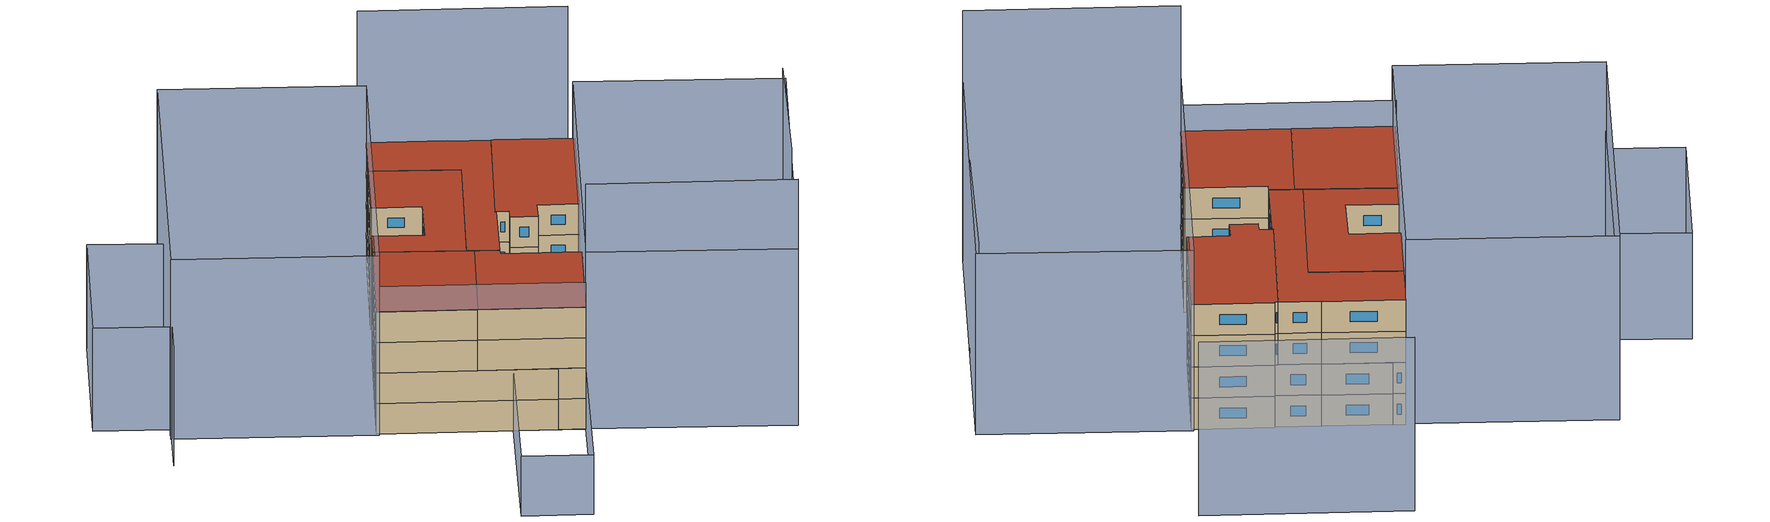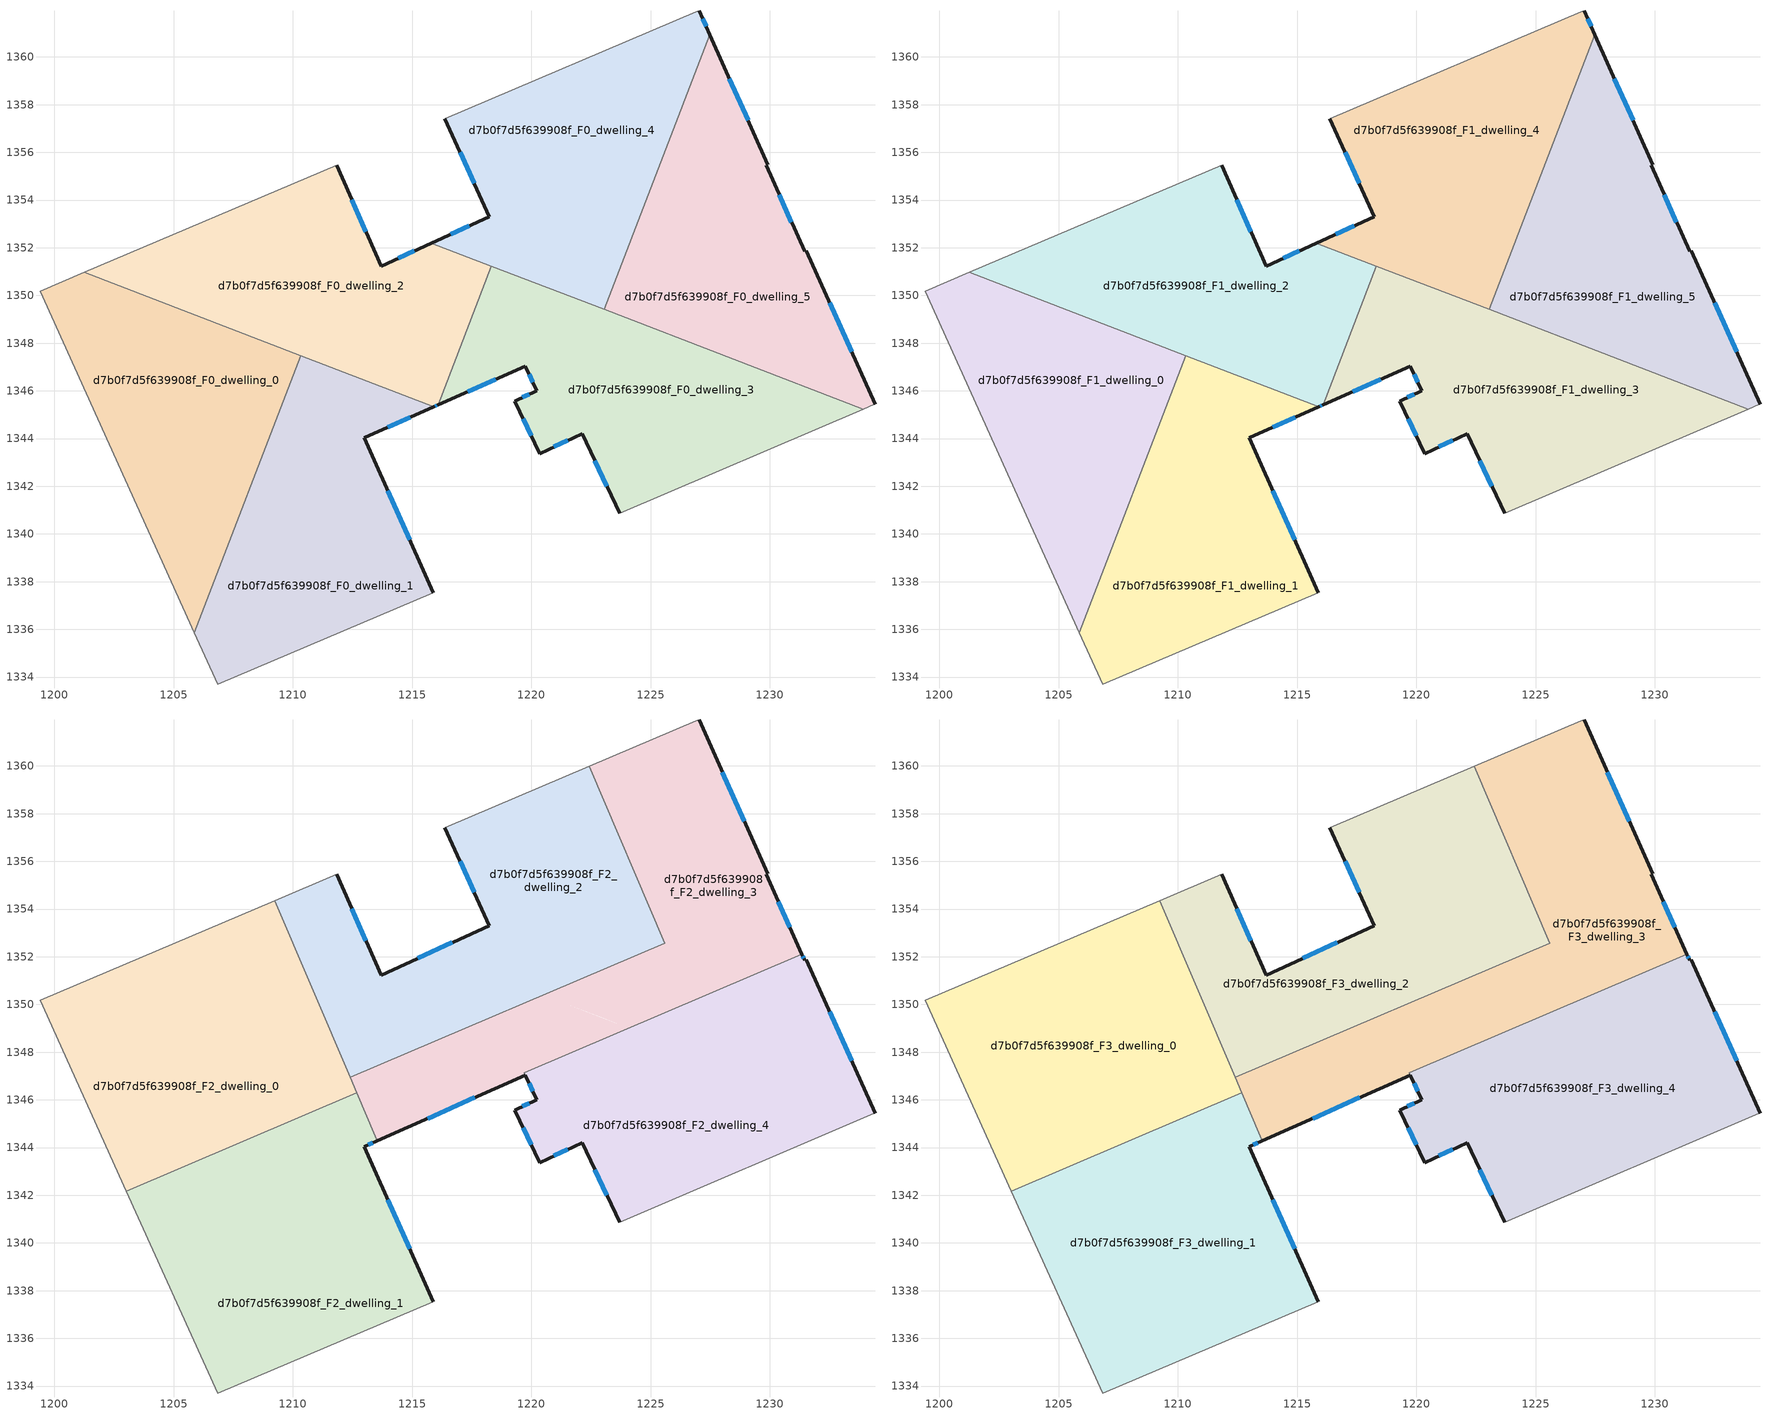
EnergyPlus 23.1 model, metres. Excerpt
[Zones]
d7b0f7d5f639908f_F0_dwelling_0
 floor ground (EU_floor_Construction): 1210.33,1347.48 1205.87,1335.85 1199.39,1350.19 1201.25,1350.97 z0
 wall adiabatic (EU_wall_Construction): 1201.25,1350.97 1199.39,1350.19 1205.87,1335.85 z0:3
 wall to d7b0f7d5f639908f_F0_dwelling_1 (EU_wall_Construction): 1205.87,1335.85 1210.33,1347.48 z0:3
 wall to d7b0f7d5f639908f_F0_dwelling_2 (EU_wall_Construction): 1210.33,1347.48 1201.25,1350.97 z0:3
d7b0f7d5f639908f_F0_dwelling_1
 floor ground (EU_floor_Construction): 1215.91,1345.34 1212.98,1344.03 1215.88,1337.54 1206.84,1333.7 1205.87,1335.85 1210.33,1347.48 z0
 wall outside (EU_wall_Construction): 1215.88,1337.54 1212.98,1344.03 1215.91,1345.34 z0:3
 wall adiabatic (EU_wall_Construction): 1205.87,1335.85 1206.84,1333.7 1215.88,1337.54 z0:3
 wall to d7b0f7d5f639908f_F0_dwelling_2 (EU_wall_Construction): 1215.91,1345.34 1210.33,1347.48 z0:3
 window (EU_Window_Construction): 1213.98,1344.48 1214.92,1344.89 / 1214.89,1339.75 1213.97,1341.82 z1.02:1.98
d7b0f7d5f639908f_F0_dwelling_2
 floor ground (EU_floor_Construction): 1215.8,1352.2 1218.32,1351.23 1216.09,1345.42 1215.91,1345.34 1201.25,1350.97 1211.84,1355.46 1213.69,1351.23 z0
 wall outside (EU_wall_Construction): 1215.8,1352.2 1213.69,1351.23 1211.84,1355.46 / 1215.91,1345.34 1216.09,1345.42 z0:3
 wall adiabatic (EU_wall_Construction): 1211.84,1355.46 1201.25,1350.97 z0:3
 wall to d7b0f7d5f639908f_F0_dwelling_3 (EU_wall_Construction): 1216.09,1345.42 1218.32,1351.23 z0:3
 wall to d7b0f7d5f639908f_F0_dwelling_4 (EU_wall_Construction): 1218.32,1351.23 1215.8,1352.2 z0:3
 window (EU_Window_Construction): 1213.06,1352.67 1212.47,1354.02 / 1215.08,1351.87 1214.41,1351.56 / 1215.97,1345.36 1216.03,1345.39 z1.02:1.98
d7b0f7d5f639908f_F0_dwelling_3
 floor ground (EU_floor_Construction): 1233.91,1345.24 1223.7,1340.87 1222.12,1344.21 1220.34,1343.37 1219.3,1345.57 1220.22,1346.01 1219.74,1347.04 1216.09,1345.42 1218.32,1351.23 z0
 wall outside (EU_wall_Construction): 1216.09,1345.42 1219.74,1347.04 1220.22,1346.01 1219.3,1345.57 1220.34,1343.37 1222.12,1344.21 1223.7,1340.87 z0:3
 wall adiabatic (EU_wall_Construction): 1223.7,1340.87 1233.91,1345.24 z0:3
 wall to d7b0f7d5f639908f_F0_dwelling_5 (EU_wall_Construction): 1233.91,1345.24 1223.05,1349.41 z0:3
 wall to d7b0f7d5f639908f_F0_dwelling_4 (EU_wall_Construction): 1223.05,1349.41 1218.32,1351.23 z0:3
 window (EU_Window_Construction): 1222.66,1343.07 1223.16,1342.01 / 1220.95,1343.65 1221.52,1343.92 / 1219.65,1344.82 1219.99,1344.12 / 1219.91,1345.86 1219.61,1345.72 / 1219.9,1346.69 1220.06,1346.36 / 1217.33,1345.97 1218.5,1346.49 z1.02:1.98
d7b0f7d5f639908f_F0_dwelling_4
 floor ground (EU_floor_Construction): 1227.03,1361.94 1227.47,1360.94 1223.05,1349.41 1215.8,1352.2 1218.23,1353.3 1216.38,1357.4 1226.91,1361.89 z0
 wall outside (EU_wall_Construction): 1227.47,1360.94 1227.03,1361.94 / 1216.38,1357.4 1218.23,1353.3 1215.8,1352.2 z0:3
 wall adiabatic (EU_wall_Construction): 1227.03,1361.94 1226.91,1361.89 1216.38,1357.4 z0:3
 wall to d7b0f7d5f639908f_F0_dwelling_5 (EU_wall_Construction): 1223.05,1349.41 1227.47,1360.94 z0:3
 window (EU_Window_Construction): 1227.32,1361.28 1227.18,1361.6 / 1217.4,1352.93 1216.63,1352.57 / 1217.01,1356.01 1217.6,1354.7 z1.02:1.98
d7b0f7d5f639908f_F0_dwelling_5
 floor ground (EU_floor_Construction): 1227.47,1360.94 1229.91,1355.49 1229.84,1355.46 1231.45,1351.85 1231.53,1351.88 1234.41,1345.45 1234.37,1345.43 1233.91,1345.24 1223.05,1349.41 z0
 wall outside (EU_wall_Construction): 1234.41,1345.45 1231.53,1351.88 1231.45,1351.85 1229.84,1355.46 1229.91,1355.49 1227.47,1360.94 z0:3
 wall adiabatic (EU_wall_Construction): 1233.91,1345.24 1234.37,1345.43 1234.41,1345.45 z0:3
 window (EU_Window_Construction): 1230.9,1353.07 1230.39,1354.23 / 1233.43,1347.64 1232.51,1349.69 / 1229.08,1357.35 1228.3,1359.09 z1.02:1.98
d7b0f7d5f639908f_F1_dwelling_0
 floor to d7b0f7d5f639908f_F0_dwelling_0 (EU_floor_Construction): 1210.33,1347.48 1205.87,1335.85 1199.39,1350.19 1201.25,1350.97 z3
 wall adiabatic (EU_wall_Construction): 1201.25,1350.97 1199.39,1350.19 1205.87,1335.85 z3:6
 wall to d7b0f7d5f639908f_F1_dwelling_1 (EU_wall_Construction): 1205.87,1335.85 1210.33,1347.48 z3:6
 wall to d7b0f7d5f639908f_F1_dwelling_2 (EU_wall_Construction): 1210.33,1347.48 1201.25,1350.97 z3:6
d7b0f7d5f639908f_F1_dwelling_1
 floor to d7b0f7d5f639908f_F0_dwelling_1 (EU_floor_Construction): 1215.91,1345.34 1212.98,1344.03 1215.88,1337.54 1206.84,1333.7 1205.87,1335.85 1210.33,1347.48 z3
 wall outside (EU_wall_Construction): 1215.88,1337.54 1212.98,1344.03 1215.91,1345.34 z3:6
 wall adiabatic (EU_wall_Construction): 1205.87,1335.85 1206.84,1333.7 1215.88,1337.54 z3:6
 wall to d7b0f7d5f639908f_F1_dwelling_2 (EU_wall_Construction): 1215.91,1345.34 1210.33,1347.48 z3:6
 window (EU_Window_Construction): 1213.98,1344.48 1214.92,1344.89 / 1214.89,1339.75 1213.97,1341.82 z4.02:4.98
d7b0f7d5f639908f_F1_dwelling_2
 floor to d7b0f7d5f639908f_F0_dwelling_2 (EU_floor_Construction): 1215.8,1352.2 1218.32,1351.23 1216.09,1345.42 1215.91,1345.34 1201.25,1350.97 1211.84,1355.46 1213.69,1351.23 z3
 wall outside (EU_wall_Construction): 1215.8,1352.2 1213.69,1351.23 1211.84,1355.46 / 1215.91,1345.34 1216.09,1345.42 z3:6
 wall adiabatic (EU_wall_Construction): 1211.84,1355.46 1201.25,1350.97 z3:6
 wall to d7b0f7d5f639908f_F1_dwelling_3 (EU_wall_Construction): 1216.09,1345.42 1218.32,1351.23 z3:6
 wall to d7b0f7d5f639908f_F1_dwelling_4 (EU_wall_Construction): 1218.32,1351.23 1215.8,1352.2 z3:6
 window (EU_Window_Construction): 1213.06,1352.67 1212.47,1354.02 / 1215.08,1351.87 1214.41,1351.56 / 1215.97,1345.36 1216.03,1345.39 z4.02:4.98
 ceiling adiabatic (EU_roof_Construction): 1212.52,1346.64 1209.23,1354.36 1201.25,1350.97 z6
d7b0f7d5f639908f_F1_dwelling_3
 floor to d7b0f7d5f639908f_F0_dwelling_3 (EU_floor_Construction): 1233.91,1345.24 1223.7,1340.87 1222.12,1344.21 1220.34,1343.37 1219.3,1345.57 1220.22,1346.01 1219.74,1347.04 1216.09,1345.42 1218.32,1351.23 z3
 wall outside (EU_wall_Construction): 1216.09,1345.42 1219.74,1347.04 1220.22,1346.01 1219.3,1345.57 1220.34,1343.37 1222.12,1344.21 1223.7,1340.87 z3:6
 wall adiabatic (EU_wall_Construction): 1223.7,1340.87 1233.91,1345.24 z3:6
 wall to d7b0f7d5f639908f_F1_dwelling_5 (EU_wall_Construction): 1233.91,1345.24 1223.05,1349.41 z3:6
 wall to d7b0f7d5f639908f_F1_dwelling_4 (EU_wall_Construction): 1223.05,1349.41 1218.32,1351.23 z3:6
 window (EU_Window_Construction): 1222.66,1343.07 1223.16,1342.01 / 1220.95,1343.65 1221.52,1343.92 / 1219.65,1344.82 1219.99,1344.12 / 1219.91,1345.86 1219.61,1345.72 / 1219.9,1346.69 1220.06,1346.36 / 1217.33,1345.97 1218.5,1346.49 z4.02:4.98
d7b0f7d5f639908f_F1_dwelling_4
 floor to d7b0f7d5f639908f_F0_dwelling_4 (EU_floor_Construction): 1227.03,1361.94 1227.47,1360.94 1223.05,1349.41 1215.8,1352.2 1218.23,1353.3 1216.38,1357.4 1226.91,1361.89 z3
 wall outside (EU_wall_Construction): 1227.47,1360.94 1227.03,1361.94 / 1216.38,1357.4 1218.23,1353.3 1215.8,1352.2 z3:6
 wall adiabatic (EU_wall_Construction): 1227.03,1361.94 1226.91,1361.89 1216.38,1357.4 z3:6
 wall to d7b0f7d5f639908f_F1_dwelling_5 (EU_wall_Construction): 1223.05,1349.41 1227.47,1360.94 z3:6
 window (EU_Window_Construction): 1227.32,1361.28 1227.18,1361.6 / 1217.4,1352.93 1216.63,1352.57 / 1217.01,1356.01 1217.6,1354.7 z4.02:4.98
d7b0f7d5f639908f_F1_dwelling_5
 floor to d7b0f7d5f639908f_F0_dwelling_5 (EU_floor_Construction): 1227.47,1360.94 1229.91,1355.49 1229.84,1355.46 1231.45,1351.85 1231.53,1351.88 1234.41,1345.45 1234.37,1345.43 1233.91,1345.24 1223.05,1349.41 z3
 wall outside (EU_wall_Construction): 1234.41,1345.45 1231.53,1351.88 1231.45,1351.85 1229.84,1355.46 1229.91,1355.49 1227.47,1360.94 z3:6
 wall adiabatic (EU_wall_Construction): 1233.91,1345.24 1234.37,1345.43 1234.41,1345.45 z3:6
 window (EU_Window_Construction): 1230.9,1353.07 1230.39,1354.23 / 1233.43,1347.64 1232.51,1349.69 / 1229.08,1357.35 1228.3,1359.09 z4.02:4.98
d7b0f7d5f639908f_F2_dwelling_0
 floor to d7b0f7d5f639908f_F1_dwelling_0 (EU_floor_Construction): 1210.33,1347.48 1209.33,1344.87 1203.01,1342.18 1199.39,1350.19 1201.25,1350.97 z6
 floor to d7b0f7d5f639908f_F1_dwelling_1 (EU_floor_Construction): 1212.52,1346.64 1212.67,1346.29 1209.33,1344.87 1210.33,1347.48 z6
 floor adiabatic (EU_floor_Construction): 1209.23,1354.36 1212.67,1346.29 1212.52,1346.64 1201.25,1350.97 z6
 wall to d7b0f7d5f639908f_F2_dwelling_1 (EU_wall_Construction): 1203.01,1342.18 1212.67,1346.29 z6:9
 wall adiabatic (EU_wall_Construction): 1209.23,1354.36 1199.39,1350.19 1203.01,1342.18 z6:9
 wall to d7b0f7d5f639908f_F2_dwelling_2 (EU_wall_Construction): 1212.39,1346.94 1209.23,1354.36 z6:9
 wall to d7b0f7d5f639908f_F2_dwelling_3 (EU_wall_Construction): 1212.67,1346.29 1212.39,1346.94 z6:9
d7b0f7d5f639908f_F2_dwelling_1
 floor to d7b0f7d5f639908f_F1_dwelling_1 (EU_floor_Construction): 1213.53,1344.28 1212.98,1344.03 1215.88,1337.54 1206.84,1333.7 1205.87,1335.85 1209.33,1344.87 1212.67,1346.29 z6
 floor to d7b0f7d5f639908f_F1_dwelling_0 (EU_floor_Construction): 1209.33,1344.87 1205.87,1335.85 1203.01,1342.18 z6
 wall outside (EU_wall_Construction): 1215.88,1337.54 1212.98,1344.03 1213.53,1344.28 z6:9
 wall adiabatic (EU_wall_Construction): 1203.01,1342.18 1206.84,1333.7 1215.88,1337.54 z6:9
 wall to d7b0f7d5f639908f_F2_dwelling_3 (EU_wall_Construction): 1213.53,1344.28 1213.45,1344.47 1212.67,1346.29 z6:9
 window (EU_Window_Construction): 1213.17,1344.12 1213.34,1344.19 / 1214.89,1339.75 1213.97,1341.82 z7.02:7.98
d7b0f7d5f639908f_F2_dwelling_2
 floor to d7b0f7d5f639908f_F1_dwelling_2 (EU_floor_Construction): 1215.8,1352.2 1218.32,1351.23 1217.51,1349.13 1212.39,1346.94 1209.23,1354.36 1211.84,1355.46 1213.69,1351.23 z6
 floor to d7b0f7d5f639908f_F1_dwelling_4 (EU_floor_Construction): 1222.43,1359.98 1224.89,1354.21 1224,1351.89 1220.49,1350.39 1215.8,1352.2 1218.23,1353.3 1216.38,1357.4 z6
 floor to d7b0f7d5f639908f_F1_dwelling_5 (EU_floor_Construction): 1224.89,1354.21 1225.59,1352.57 1224,1351.89 z6
 floor to d7b0f7d5f639908f_F1_dwelling_3 (EU_floor_Construction): 1220.49,1350.39 1217.51,1349.13 1218.32,1351.23 z6
 wall outside (EU_wall_Construction): 1216.38,1357.4 1218.23,1353.3 1213.69,1351.23 1211.84,1355.46 z6:9
 wall adiabatic (EU_wall_Construction): 1222.43,1359.98 1216.38,1357.4 / 1211.84,1355.46 1209.23,1354.36 z6:9
 wall to d7b0f7d5f639908f_F2_dwelling_3 (EU_wall_Construction): 1212.39,1346.94 1225.59,1352.57 1222.43,1359.98 z6:9
 window (EU_Window_Construction): 1213.06,1352.67 1212.47,1354.02 / 1216.68,1352.6 1215.24,1351.94 / 1217.01,1356.01 1217.6,1354.7 z7.02:7.98
d7b0f7d5f639908f_F2_dwelling_3
 floor to d7b0f7d5f639908f_F1_dwelling_5 (EU_floor_Construction): 1227.47,1360.94 1229.91,1355.49 1229.84,1355.46 1231.34,1352.1 1224.09,1349.01 1223.05,1349.41 1224,1351.89 1225.59,1352.57 1224.89,1354.21 z6
 floor to d7b0f7d5f639908f_F1_dwelling_1 (EU_floor_Construction): 1215.91,1345.34 1213.53,1344.28 1212.52,1346.64 z6
 floor to d7b0f7d5f639908f_F1_dwelling_3 (EU_floor_Construction): 1224.09,1349.01 1219.69,1347.14 1219.74,1347.04 1216.09,1345.42 1217.51,1349.13 1220.49,1350.4 z6
 floor to d7b0f7d5f639908f_F1_dwelling_4 (EU_floor_Construction): 1227.03,1361.94 1227.47,1360.94 1224.89,1354.21 1222.43,1359.98 1226.91,1361.89 z6; 1224,1351.89 1223.05,1349.41 1220.49,1350.4 z6
 floor to d7b0f7d5f639908f_F1_dwelling_2 (EU_floor_Construction): 1217.51,1349.13 1216.09,1345.42 1215.92,1345.34 1215.91,1345.34 1212.52,1346.64 1212.39,1346.94 z6
 wall outside (EU_wall_Construction): 1231.34,1352.1 1229.84,1355.46 1229.91,1355.49 1227.03,1361.94 / 1213.53,1344.28 1219.74,1347.04 z6:9
 wall adiabatic (EU_wall_Construction): 1227.03,1361.94 1226.91,1361.89 1222.43,1359.98 z6:9
 wall to d7b0f7d5f639908f_F2_dwelling_4 (EU_wall_Construction): 1219.74,1347.04 1219.69,1347.14 / 1219.7,1347.14 1231.34,1352.1 z6:9
 window (EU_Window_Construction): 1228.93,1357.69 1228.01,1359.75 / 1230.83,1353.24 1230.35,1354.31 / 1215.64,1345.22 1217.63,1346.1 z7.02:7.98
d7b0f7d5f639908f_F2_dwelling_4
 floor to d7b0f7d5f639908f_F1_dwelling_3 (EU_floor_Construction): 1233.91,1345.24 1223.7,1340.87 1222.12,1344.21 1220.34,1343.37 1219.3,1345.57 1220.22,1346.01 1219.74,1347.04 1219.69,1347.14 1224.09,1349.01 z6
 floor to d7b0f7d5f639908f_F1_dwelling_5 (EU_floor_Construction): 1231.53,1351.88 1234.41,1345.45 1234.37,1345.43 1233.91,1345.24 1224.09,1349.01 1231.34,1352.1 1231.45,1351.85 z6
 wall outside (EU_wall_Construction): 1219.74,1347.04 1220.22,1346.01 1219.3,1345.57 1220.34,1343.37 1222.12,1344.21 1223.7,1340.87 / 1234.41,1345.45 1231.53,1351.88 1231.45,1351.85 1231.34,1352.1 z6:9
 wall adiabatic (EU_wall_Construction): 1223.7,1340.87 1234.37,1345.43 1234.41,1345.45 z6:9
 window (EU_Window_Construction): 1219.91,1345.86 1219.61,1345.72 / 1219.9,1346.69 1220.06,1346.36 / 1231.41,1351.93 1231.38,1352.01 / 1233.43,1347.64 1232.51,1349.69 / 1222.66,1343.07 1223.16,1342.01 / 1220.95,1343.65 1221.52,1343.92 / 1219.65,1344.82 1219.99,1344.12 z7.02:7.98
d7b0f7d5f639908f_F3_dwelling_0
 floor to d7b0f7d5f639908f_F2_dwelling_0 (EU_floor_Construction): 1209.23,1354.36 1212.67,1346.29 1203.01,1342.18 1199.39,1350.19 z9
 wall to d7b0f7d5f639908f_F3_dwelling_1 (EU_wall_Construction): 1203.01,1342.18 1212.67,1346.29 z9:12
 wall adiabatic (EU_wall_Construction): 1209.23,1354.36 1199.39,1350.19 1203.01,1342.18 z9:12
 wall to d7b0f7d5f639908f_F3_dwelling_2 (EU_wall_Construction): 1212.39,1346.94 1209.23,1354.36 z9:12
 wall to d7b0f7d5f639908f_F3_dwelling_3 (EU_wall_Construction): 1212.67,1346.29 1212.39,1346.94 z9:12
 roof outside (EU_roof_Construction): 1212.67,1346.29 1209.23,1354.36 1199.39,1350.19 1203.01,1342.18 z12
d7b0f7d5f639908f_F3_dwelling_1
 floor to d7b0f7d5f639908f_F2_dwelling_1 (EU_floor_Construction): 1213.53,1344.28 1212.98,1344.03 1215.88,1337.54 1206.84,1333.7 1203.01,1342.18 1212.67,1346.29 z9
 wall outside (EU_wall_Construction): 1215.88,1337.54 1212.98,1344.03 1213.53,1344.28 z9:12
 wall adiabatic (EU_wall_Construction): 1203.01,1342.18 1206.84,1333.7 1215.88,1337.54 z9:12
 wall to d7b0f7d5f639908f_F3_dwelling_3 (EU_wall_Construction): 1213.53,1344.28 1213.45,1344.47 1212.67,1346.29 z9:12
 window (EU_Window_Construction): 1213.17,1344.12 1213.34,1344.19 / 1214.89,1339.75 1213.97,1341.82 z10.02:10.98
 roof outside (EU_roof_Construction): 1215.88,1337.54 1212.98,1344.03 1213.53,1344.28 1212.67,1346.29 1203.01,1342.18 1206.84,1333.7 z12
d7b0f7d5f639908f_F3_dwelling_2
 floor to d7b0f7d5f639908f_F2_dwelling_2 (EU_floor_Construction): 1222.43,1359.98 1225.59,1352.57 1212.39,1346.94 1209.23,1354.36 1211.84,1355.46 1213.69,1351.23 1218.23,1353.3 1216.38,1357.4 z9
 wall outside (EU_wall_Construction): 1216.38,1357.4 1218.23,1353.3 1213.69,1351.23 1211.84,1355.46 z9:12
 wall adiabatic (EU_wall_Construction): 1222.43,1359.98 1216.38,1357.4 / 1211.84,1355.46 1209.23,1354.36 z9:12
 wall to d7b0f7d5f639908f_F3_dwelling_3 (EU_wall_Construction): 1212.39,1346.94 1225.59,1352.57 1222.43,1359.98 z9:12
 window (EU_Window_Construction): 1213.06,1352.67 1212.47,1354.02 / 1216.68,1352.6 1215.24,1351.94 / 1217.01,1356.01 1217.6,1354.7 z10.02:10.98
 roof outside (EU_roof_Construction): 1225.59,1352.57 1222.43,1359.98 1216.38,1357.4 1218.23,1353.3 1213.69,1351.23 1211.84,1355.46 1209.23,1354.36 1212.39,1346.94 z12
d7b0f7d5f639908f_F3_dwelling_3
 floor to d7b0f7d5f639908f_F2_dwelling_3 (EU_floor_Construction): 1227.03,1361.94 1229.91,1355.49 1229.84,1355.46 1231.34,1352.1 1219.69,1347.14 1219.74,1347.04 1213.53,1344.28 1213.44,1344.47 1212.39,1346.94 1225.59,1352.57 1222.43,1359.98 1226.91,1361.89 z9
 wall outside (EU_wall_Construction): 1231.34,1352.1 1229.84,1355.46 1229.91,1355.49 1227.03,1361.94 / 1213.53,1344.28 1219.74,1347.04 z9:12
 wall adiabatic (EU_wall_Construction): 1227.03,1361.94 1226.91,1361.89 1222.43,1359.98 z9:12
 wall to d7b0f7d5f639908f_F3_dwelling_4 (EU_wall_Construction): 1219.74,1347.04 1219.69,1347.14 / 1219.7,1347.14 1231.34,1352.1 z9:12
 window (EU_Window_Construction): 1228.93,1357.69 1228.01,1359.75 / 1230.83,1353.24 1230.35,1354.31 / 1215.64,1345.22 1217.63,1346.1 z10.02:10.98
 roof outside (EU_roof_Construction): 1231.34,1352.1 1229.84,1355.46 1229.91,1355.49 1227.03,1361.94 1226.91,1361.89 1222.43,1359.98 1225.59,1352.57 1212.39,1346.94 1213.44,1344.47 1213.53,1344.28 1219.74,1347.04 1219.69,1347.14 z12
d7b0f7d5f639908f_F3_dwelling_4
 floor to d7b0f7d5f639908f_F2_dwelling_4 (EU_floor_Construction): 1231.53,1351.88 1234.41,1345.45 1234.37,1345.43 1223.7,1340.87 1222.12,1344.21 1220.34,1343.37 1219.3,1345.57 1220.22,1346.01 1219.74,1347.04 1219.69,1347.14 1231.34,1352.1 1231.45,1351.85 z9
 wall outside (EU_wall_Construction): 1219.74,1347.04 1220.22,1346.01 1219.3,1345.57 1220.34,1343.37 1222.12,1344.21 1223.7,1340.87 / 1234.41,1345.45 1231.53,1351.88 1231.45,1351.85 1231.34,1352.1 z9:12
 wall adiabatic (EU_wall_Construction): 1223.7,1340.87 1234.37,1345.43 1234.41,1345.45 z9:12
 window (EU_Window_Construction): 1219.91,1345.86 1219.61,1345.72 / 1219.9,1346.69 1220.06,1346.36 / 1231.41,1351.93 1231.38,1352.01 / 1233.43,1347.64 1232.51,1349.69 / 1222.66,1343.07 1223.16,1342.01 / 1220.95,1343.65 1221.52,1343.92 / 1219.65,1344.82 1219.99,1344.12 z10.02:10.98
 roof outside (EU_roof_Construction): 1234.37,1345.43 1234.41,1345.45 1231.53,1351.88 1231.45,1351.85 1231.34,1352.1 1219.7,1347.14 1219.74,1347.04 1220.22,1346.01 1219.3,1345.57 1220.34,1343.37 1222.12,1344.21 1223.7,1340.87 z12
shading: 1228.61,1323.18 1241.69,1329.11 z0:18.4; 1241.86,1328.92 1214.15,1316.88 / 1214.15,1316.88 1206.84,1333.7 / 1206.84,1333.7 1234.55,1345.74 / 1234.55,1345.74 1241.86,1328.92 z0:17.4; 1206.88,1333.74 1214.35,1316.97 z0:24.1; 1199.41,1350.24 1206.78,1333.69 z0:14.5; 1206.84,1333.7 1192.98,1327.53 / 1192.98,1327.53 1190.43,1333.27 / 1190.43,1333.27 1204.29,1339.43 / 1204.29,1339.43 1206.84,1333.7 z0:5.9; 1192.1,1366.36 1219.72,1378.38 / 1219.72,1378.38 1226.91,1361.89 / 1226.91,1361.89 1199.29,1349.86 / 1199.29,1349.86 1192.1,1366.36 z0:17.7; 1248.08,1351.5 1240.6,1368.07 z0:16.7; 1193.59,1366.96 1190.93,1373.08 / 1190.93,1373.08 1204.41,1378.95 / 1204.41,1378.95 1207.07,1372.83 / 1207.07,1372.83 1193.59,1366.96 z0:10.2; 1219.55,1378.3 1187.77,1364.35 z0:11.6
[Building]
EU S2 Campaign: North Axis=0; Terrain=City; Solar Distribution=FullExterior
[Site:Location]
Vienna: Latitude=48; Longitude=16.5; Time Zone=1; Elevation=183
[SizingPeriod:WeatherFileDays]
AnnualSizingPeriod: Begin Month=1; Begin Day of Month=1; End Month=12; End Day of Month=31; Day of Week for Start Day=Monday; Use Weather File Daylight Saving Period=No; Use Weather File Rain and Snow Indicators=No
[MATERIAL]
EU_InternalMass_Material: Roughness=MediumRough; Thickness=0.1; Conductivity=1; Density=1800; Specific Heat=900; Thermal Absorptance=0.9; Solar Absorptance=0.7; Visible Absorptance=0.7
[MATERIAL:NOMASS] Roughness=MediumRough; Thermal Absorptance=0.9; Solar Absorptance=0.7; Visible Absorptance=0.7
Name | Thermal Resistance
EU_wall_NoMass | 0.942466
EU_roof_NoMass | 0.551687
EU_floor_NoMass | 0.66527
[WINDOWMATERIAL:SIMPLEGLAZINGSYSTEM]
EU_Window_SimpleGlazing: UFactor=2.03367; Solar Heat Gain Coefficient=0.65; Visible Transmittance=0.65
[CONSTRUCTION]
EU_wall_Construction: EU_wall_NoMass
EU_roof_Construction: EU_roof_NoMass
EU_floor_Construction: EU_floor_NoMass
EU_Window_Construction: EU_Window_SimpleGlazing
EU_InternalMass_Construction: EU_InternalMass_Material
[ZONE] Type=1; Multiplier=1; Ceiling Height=autocalculate; Floor Area=autocalculate; Part of Total Floor Area=Yes
Name | Volume
d7b0f7d5f639908f_F0_dwelling_0; d7b0f7d5f639908f_F1_dwelling_0 | 229.325
d7b0f7d5f639908f_F2_dwelling_0; d7b0f7d5f639908f_F3_dwelling_0 | 278.849
d7b0f7d5f639908f_F0_dwelling_1; d7b0f7d5f639908f_F1_dwelling_1 | 229.319
d7b0f7d5f639908f_F2_dwelling_1; d7b0f7d5f639908f_F3_dwelling_1 | 278.873
d7b0f7d5f639908f_F0_dwelling_2; d7b0f7d5f639908f_F1_dwelling_2 | 239.466
d7b0f7d5f639908f_F2_dwelling_2; d7b0f7d5f639908f_F3_dwelling_2 | 278.867
d7b0f7d5f639908f_F0_dwelling_3; d7b0f7d5f639908f_F1_dwelling_3 | 239.47
d7b0f7d5f639908f_F2_dwelling_3; d7b0f7d5f639908f_F3_dwelling_3 | 282.148
d7b0f7d5f639908f_F0_dwelling_4; d7b0f7d5f639908f_F1_dwelling_4 | 228.378
d7b0f7d5f639908f_F2_dwelling_4; d7b0f7d5f639908f_F3_dwelling_4 | 275.569
d7b0f7d5f639908f_F0_dwelling_5; d7b0f7d5f639908f_F1_dwelling_5 | 228.353
[INTERNALMASS] Construction=EU_InternalMass_Construction
Name | Zone or ZoneList | Surface Area
d7b0f7d5f639908f_F0_dwelling_0_EU_InternalMass | d7b0f7d5f639908f_F0_dwelling_0 | 76.4452
d7b0f7d5f639908f_F0_dwelling_1_EU_InternalMass | d7b0f7d5f639908f_F0_dwelling_1 | 76.4403
d7b0f7d5f639908f_F0_dwelling_2_EU_InternalMass | d7b0f7d5f639908f_F0_dwelling_2 | 79.8227
d7b0f7d5f639908f_F0_dwelling_3_EU_InternalMass | d7b0f7d5f639908f_F0_dwelling_3 | 79.8187
d7b0f7d5f639908f_F0_dwelling_4_EU_InternalMass | d7b0f7d5f639908f_F0_dwelling_4 | 76.1245
d7b0f7d5f639908f_F0_dwelling_5_EU_InternalMass | d7b0f7d5f639908f_F0_dwelling_5 | 76.1199
d7b0f7d5f639908f_F1_dwelling_0_EU_InternalMass | d7b0f7d5f639908f_F1_dwelling_0 | 76.4452
d7b0f7d5f639908f_F1_dwelling_1_EU_InternalMass | d7b0f7d5f639908f_F1_dwelling_1 | 76.4403
d7b0f7d5f639908f_F1_dwelling_2_EU_InternalMass | d7b0f7d5f639908f_F1_dwelling_2 | 79.8227
d7b0f7d5f639908f_F1_dwelling_3_EU_InternalMass | d7b0f7d5f639908f_F1_dwelling_3 | 79.8187
d7b0f7d5f639908f_F1_dwelling_4_EU_InternalMass | d7b0f7d5f639908f_F1_dwelling_4 | 76.1245
d7b0f7d5f639908f_F1_dwelling_5_EU_InternalMass | d7b0f7d5f639908f_F1_dwelling_5 | 76.1199
d7b0f7d5f639908f_F2_dwelling_0_EU_InternalMass | d7b0f7d5f639908f_F2_dwelling_0 | 92.9527
d7b0f7d5f639908f_F2_dwelling_1_EU_InternalMass | d7b0f7d5f639908f_F2_dwelling_1 | 92.9581
d7b0f7d5f639908f_F2_dwelling_2_EU_InternalMass | d7b0f7d5f639908f_F2_dwelling_2 | 92.9559
d7b0f7d5f639908f_F2_dwelling_3_EU_InternalMass | d7b0f7d5f639908f_F2_dwelling_3 | 94.0498
d7b0f7d5f639908f_F2_dwelling_4_EU_InternalMass | d7b0f7d5f639908f_F2_dwelling_4 | 91.8552
d7b0f7d5f639908f_F3_dwelling_0_EU_InternalMass | d7b0f7d5f639908f_F3_dwelling_0 | 92.9527
d7b0f7d5f639908f_F3_dwelling_1_EU_InternalMass | d7b0f7d5f639908f_F3_dwelling_1 | 92.9581
d7b0f7d5f639908f_F3_dwelling_2_EU_InternalMass | d7b0f7d5f639908f_F3_dwelling_2 | 92.9559
d7b0f7d5f639908f_F3_dwelling_3_EU_InternalMass | d7b0f7d5f639908f_F3_dwelling_3 | 94.0498
d7b0f7d5f639908f_F3_dwelling_4_EU_InternalMass | d7b0f7d5f639908f_F3_dwelling_4 | 91.8552
[OTHEREQUIPMENT] Fuel Type=Electricity; Design Level Calculation Method=Watts/Area; Power per Zone Floor Area=1; Fraction Latent=0; Fraction Radiant=0; Fraction Lost=0; Carbon Dioxide Generation Rate=0; EndUse Subcategory=EU_Step8_InternalGains
Name | Zone or ZoneList or Space or SpaceList | Schedule
EU_Step8_InternalGain_d7b0f7d5f639908f_F0_dwelling_0_f000 | d7b0f7d5f639908f_F0_dwelling_0 | EU_Step8_GainSchedule_d7b0f7d5f639908f_F0_dwelling_0_f000
EU_Step8_InternalGain_d7b0f7d5f639908f_F0_dwelling_1_f000 | d7b0f7d5f639908f_F0_dwelling_1 | EU_Step8_GainSchedule_d7b0f7d5f639908f_F0_dwelling_1_f000
EU_Step8_InternalGain_d7b0f7d5f639908f_F0_dwelling_2_f000 | d7b0f7d5f639908f_F0_dwelling_2 | EU_Step8_GainSchedule_d7b0f7d5f639908f_F0_dwelling_2_f000
EU_Step8_InternalGain_d7b0f7d5f639908f_F0_dwelling_3_f000 | d7b0f7d5f639908f_F0_dwelling_3 | EU_Step8_GainSchedule_d7b0f7d5f639908f_F0_dwelling_3_f000
EU_Step8_InternalGain_d7b0f7d5f639908f_F0_dwelling_4_f000 | d7b0f7d5f639908f_F0_dwelling_4 | EU_Step8_GainSchedule_d7b0f7d5f639908f_F0_dwelling_4_f000
EU_Step8_InternalGain_d7b0f7d5f639908f_F0_dwelling_5_f000 | d7b0f7d5f639908f_F0_dwelling_5 | EU_Step8_GainSchedule_d7b0f7d5f639908f_F0_dwelling_5_f000
EU_Step8_InternalGain_d7b0f7d5f639908f_F1_dwelling_0_f000 | d7b0f7d5f639908f_F1_dwelling_0 | EU_Step8_GainSchedule_d7b0f7d5f639908f_F1_dwelling_0_f000
EU_Step8_InternalGain_d7b0f7d5f639908f_F1_dwelling_1_f000 | d7b0f7d5f639908f_F1_dwelling_1 | EU_Step8_GainSchedule_d7b0f7d5f639908f_F1_dwelling_1_f000
EU_Step8_InternalGain_d7b0f7d5f639908f_F1_dwelling_2_f000 | d7b0f7d5f639908f_F1_dwelling_2 | EU_Step8_GainSchedule_d7b0f7d5f639908f_F1_dwelling_2_f000
EU_Step8_InternalGain_d7b0f7d5f639908f_F1_dwelling_3_f000 | d7b0f7d5f639908f_F1_dwelling_3 | EU_Step8_GainSchedule_d7b0f7d5f639908f_F1_dwelling_3_f000
EU_Step8_InternalGain_d7b0f7d5f639908f_F1_dwelling_4_f000 | d7b0f7d5f639908f_F1_dwelling_4 | EU_Step8_GainSchedule_d7b0f7d5f639908f_F1_dwelling_4_f000
EU_Step8_InternalGain_d7b0f7d5f639908f_F1_dwelling_5_f000 | d7b0f7d5f639908f_F1_dwelling_5 | EU_Step8_GainSchedule_d7b0f7d5f639908f_F1_dwelling_5_f000
EU_Step8_InternalGain_d7b0f7d5f639908f_F2_dwelling_0_f000 | d7b0f7d5f639908f_F2_dwelling_0 | EU_Step8_GainSchedule_d7b0f7d5f639908f_F2_dwelling_0_f000
EU_Step8_InternalGain_d7b0f7d5f639908f_F2_dwelling_1_f000 | d7b0f7d5f639908f_F2_dwelling_1 | EU_Step8_GainSchedule_d7b0f7d5f639908f_F2_dwelling_1_f000
EU_Step8_InternalGain_d7b0f7d5f639908f_F2_dwelling_2_f000 | d7b0f7d5f639908f_F2_dwelling_2 | EU_Step8_GainSchedule_d7b0f7d5f639908f_F2_dwelling_2_f000
EU_Step8_InternalGain_d7b0f7d5f639908f_F2_dwelling_3_f000 | d7b0f7d5f639908f_F2_dwelling_3 | EU_Step8_GainSchedule_d7b0f7d5f639908f_F2_dwelling_3_f000
EU_Step8_InternalGain_d7b0f7d5f639908f_F2_dwelling_4_f000 | d7b0f7d5f639908f_F2_dwelling_4 | EU_Step8_GainSchedule_d7b0f7d5f639908f_F2_dwelling_4_f000
EU_Step8_InternalGain_d7b0f7d5f639908f_F3_dwelling_0_f000 | d7b0f7d5f639908f_F3_dwelling_0 | EU_Step8_GainSchedule_d7b0f7d5f639908f_F3_dwelling_0_f000
EU_Step8_InternalGain_d7b0f7d5f639908f_F3_dwelling_1_f000 | d7b0f7d5f639908f_F3_dwelling_1 | EU_Step8_GainSchedule_d7b0f7d5f639908f_F3_dwelling_1_f000
EU_Step8_InternalGain_d7b0f7d5f639908f_F3_dwelling_2_f000 | d7b0f7d5f639908f_F3_dwelling_2 | EU_Step8_GainSchedule_d7b0f7d5f639908f_F3_dwelling_2_f000
EU_Step8_InternalGain_d7b0f7d5f639908f_F3_dwelling_3_f000 | d7b0f7d5f639908f_F3_dwelling_3 | EU_Step8_GainSchedule_d7b0f7d5f639908f_F3_dwelling_3_f000
EU_Step8_InternalGain_d7b0f7d5f639908f_F3_dwelling_4_f000 | d7b0f7d5f639908f_F3_dwelling_4 | EU_Step8_GainSchedule_d7b0f7d5f639908f_F3_dwelling_4_f000
[ZONEVENTILATION:DESIGNFLOWRATE] Schedule=EU_AlwaysOn; Design Flow Rate Calculation Method=AirChanges/Hour; Air Changes per Hour=0.530523; Ventilation Type=Natural; Fan Pressure Rise=0; Fan Total Efficiency=1; Constant Term Coefficient=1; Temperature Term Coefficient=0; Velocity Term Coefficient=0; Velocity Squared Term Coefficient=0; Minimum Indoor Temperature=-100; Maximum Indoor Temperature=100; Delta Temperature=-100; Minimum Outdoor Temperature=-100; Maximum Outdoor Temperature=100; Maximum Wind Speed=40
Name | Zone or ZoneList or Space or SpaceList
EU_ConstantAir_d7b0f7d5f639908f_F0_dwelling_0 | d7b0f7d5f639908f_F0_dwelling_0
EU_ConstantAir_d7b0f7d5f639908f_F0_dwelling_1 | d7b0f7d5f639908f_F0_dwelling_1
EU_ConstantAir_d7b0f7d5f639908f_F0_dwelling_2 | d7b0f7d5f639908f_F0_dwelling_2
EU_ConstantAir_d7b0f7d5f639908f_F0_dwelling_3 | d7b0f7d5f639908f_F0_dwelling_3
EU_ConstantAir_d7b0f7d5f639908f_F0_dwelling_4 | d7b0f7d5f639908f_F0_dwelling_4
EU_ConstantAir_d7b0f7d5f639908f_F0_dwelling_5 | d7b0f7d5f639908f_F0_dwelling_5
EU_ConstantAir_d7b0f7d5f639908f_F1_dwelling_0 | d7b0f7d5f639908f_F1_dwelling_0
EU_ConstantAir_d7b0f7d5f639908f_F1_dwelling_1 | d7b0f7d5f639908f_F1_dwelling_1
EU_ConstantAir_d7b0f7d5f639908f_F1_dwelling_2 | d7b0f7d5f639908f_F1_dwelling_2
EU_ConstantAir_d7b0f7d5f639908f_F1_dwelling_3 | d7b0f7d5f639908f_F1_dwelling_3
EU_ConstantAir_d7b0f7d5f639908f_F1_dwelling_4 | d7b0f7d5f639908f_F1_dwelling_4
EU_ConstantAir_d7b0f7d5f639908f_F1_dwelling_5 | d7b0f7d5f639908f_F1_dwelling_5
EU_ConstantAir_d7b0f7d5f639908f_F2_dwelling_0 | d7b0f7d5f639908f_F2_dwelling_0
EU_ConstantAir_d7b0f7d5f639908f_F2_dwelling_1 | d7b0f7d5f639908f_F2_dwelling_1
EU_ConstantAir_d7b0f7d5f639908f_F2_dwelling_2 | d7b0f7d5f639908f_F2_dwelling_2
EU_ConstantAir_d7b0f7d5f639908f_F2_dwelling_3 | d7b0f7d5f639908f_F2_dwelling_3
EU_ConstantAir_d7b0f7d5f639908f_F2_dwelling_4 | d7b0f7d5f639908f_F2_dwelling_4
EU_ConstantAir_d7b0f7d5f639908f_F3_dwelling_0 | d7b0f7d5f639908f_F3_dwelling_0
EU_ConstantAir_d7b0f7d5f639908f_F3_dwelling_1 | d7b0f7d5f639908f_F3_dwelling_1
EU_ConstantAir_d7b0f7d5f639908f_F3_dwelling_2 | d7b0f7d5f639908f_F3_dwelling_2
EU_ConstantAir_d7b0f7d5f639908f_F3_dwelling_3 | d7b0f7d5f639908f_F3_dwelling_3
EU_ConstantAir_d7b0f7d5f639908f_F3_dwelling_4 | d7b0f7d5f639908f_F3_dwelling_4
[HVACTEMPLATE:THERMOSTAT] Constant Heating Setpoint=20; Constant Cooling Setpoint=50
EU_HeatOnly_d7b0f7d5f639908f_F0_dwelling_0; EU_HeatOnly_d7b0f7d5f639908f_F0_dwelling_1; EU_HeatOnly_d7b0f7d5f639908f_F0_dwelling_2; EU_HeatOnly_d7b0f7d5f639908f_F0_dwelling_3; EU_HeatOnly_d7b0f7d5f639908f_F0_dwelling_4; EU_HeatOnly_d7b0f7d5f639908f_F0_dwelling_5; EU_HeatOnly_d7b0f7d5f639908f_F1_dwelling_0; EU_HeatOnly_d7b0f7d5f639908f_F1_dwelling_1; EU_HeatOnly_d7b0f7d5f639908f_F1_dwelling_2; EU_HeatOnly_d7b0f7d5f639908f_F1_dwelling_3; EU_HeatOnly_d7b0f7d5f639908f_F1_dwelling_4; EU_HeatOnly_d7b0f7d5f639908f_F1_dwelling_5; EU_HeatOnly_d7b0f7d5f639908f_F2_dwelling_0; EU_HeatOnly_d7b0f7d5f639908f_F2_dwelling_1; EU_HeatOnly_d7b0f7d5f639908f_F2_dwelling_2; EU_HeatOnly_d7b0f7d5f639908f_F2_dwelling_3; EU_HeatOnly_d7b0f7d5f639908f_F2_dwelling_4; EU_HeatOnly_d7b0f7d5f639908f_F3_dwelling_0; EU_HeatOnly_d7b0f7d5f639908f_F3_dwelling_1; EU_HeatOnly_d7b0f7d5f639908f_F3_dwelling_2; EU_HeatOnly_d7b0f7d5f639908f_F3_dwelling_3; EU_HeatOnly_d7b0f7d5f639908f_F3_dwelling_4
[HVACTEMPLATE:ZONE:IDEALLOADSAIRSYSTEM] System Availability Schedule=EU_AlwaysOn; Maximum Heating Supply Air Temperature=50; Minimum Cooling Supply Air Temperature=13; Maximum Heating Supply Air Humidity Ratio=0.0156; Minimum Cooling Supply Air Humidity Ratio=0.0077; Heating Limit=NoLimit; Cooling Limit=NoLimit; Heating Availability Schedule=EU_AlwaysOn; Cooling Availability Schedule=EU_CoolingOff; Dehumidification Control Type=ConstantSensibleHeatRatio; Cooling Sensible Heat Ratio=0.7; Dehumidification Setpoint=60; Humidification Control Type=None; Humidification Setpoint=30; Outdoor Air Method=None; Outdoor Air Flow Rate per Person=0.00944; Outdoor Air Flow Rate per Zone Floor Area=0; Outdoor Air Flow Rate per Zone=0; Demand Controlled Ventilation Type=None; Outdoor Air Economizer Type=NoEconomizer; Heat Recovery Type=None; Sensible Heat Recovery Effectiveness=0.7; Latent Heat Recovery Effectiveness=0.65
Name | Template Thermostat
d7b0f7d5f639908f_F0_dwelling_0 | EU_HeatOnly_d7b0f7d5f639908f_F0_dwelling_0
d7b0f7d5f639908f_F0_dwelling_1 | EU_HeatOnly_d7b0f7d5f639908f_F0_dwelling_1
d7b0f7d5f639908f_F0_dwelling_2 | EU_HeatOnly_d7b0f7d5f639908f_F0_dwelling_2
d7b0f7d5f639908f_F0_dwelling_3 | EU_HeatOnly_d7b0f7d5f639908f_F0_dwelling_3
d7b0f7d5f639908f_F0_dwelling_4 | EU_HeatOnly_d7b0f7d5f639908f_F0_dwelling_4
d7b0f7d5f639908f_F0_dwelling_5 | EU_HeatOnly_d7b0f7d5f639908f_F0_dwelling_5
d7b0f7d5f639908f_F1_dwelling_0 | EU_HeatOnly_d7b0f7d5f639908f_F1_dwelling_0
d7b0f7d5f639908f_F1_dwelling_1 | EU_HeatOnly_d7b0f7d5f639908f_F1_dwelling_1
d7b0f7d5f639908f_F1_dwelling_2 | EU_HeatOnly_d7b0f7d5f639908f_F1_dwelling_2
d7b0f7d5f639908f_F1_dwelling_3 | EU_HeatOnly_d7b0f7d5f639908f_F1_dwelling_3
d7b0f7d5f639908f_F1_dwelling_4 | EU_HeatOnly_d7b0f7d5f639908f_F1_dwelling_4
d7b0f7d5f639908f_F1_dwelling_5 | EU_HeatOnly_d7b0f7d5f639908f_F1_dwelling_5
d7b0f7d5f639908f_F2_dwelling_0 | EU_HeatOnly_d7b0f7d5f639908f_F2_dwelling_0
d7b0f7d5f639908f_F2_dwelling_1 | EU_HeatOnly_d7b0f7d5f639908f_F2_dwelling_1
d7b0f7d5f639908f_F2_dwelling_2 | EU_HeatOnly_d7b0f7d5f639908f_F2_dwelling_2
d7b0f7d5f639908f_F2_dwelling_3 | EU_HeatOnly_d7b0f7d5f639908f_F2_dwelling_3
d7b0f7d5f639908f_F2_dwelling_4 | EU_HeatOnly_d7b0f7d5f639908f_F2_dwelling_4
d7b0f7d5f639908f_F3_dwelling_0 | EU_HeatOnly_d7b0f7d5f639908f_F3_dwelling_0
d7b0f7d5f639908f_F3_dwelling_1 | EU_HeatOnly_d7b0f7d5f639908f_F3_dwelling_1
d7b0f7d5f639908f_F3_dwelling_2 | EU_HeatOnly_d7b0f7d5f639908f_F3_dwelling_2
d7b0f7d5f639908f_F3_dwelling_3 | EU_HeatOnly_d7b0f7d5f639908f_F3_dwelling_3
d7b0f7d5f639908f_F3_dwelling_4 | EU_HeatOnly_d7b0f7d5f639908f_F3_dwelling_4
[SIZING:ZONE] Zone Cooling Design Supply Air Temperature Input Method=SupplyAirTemperature; Zone Cooling Design Supply Air Temperature=13; Zone Heating Design Supply Air Temperature Input Method=SupplyAirTemperature; Zone Heating Design Supply Air Temperature=50; Zone Cooling Design Supply Air Humidity Ratio=0.008; Zone Heating Design Supply Air Humidity Ratio=0.008; Cooling Design Air Flow Method=DesignDay; Cooling Design Air Flow Rate=0; Cooling Minimum Air Flow per Zone Floor Area=0.000762; Cooling Minimum Air Flow=0; Cooling Minimum Air Flow Fraction=0.2; Heating Design Air Flow Method=DesignDay; Heating Design Air Flow Rate=0; Heating Maximum Air Flow per Zone Floor Area=0.002032; Heating Maximum Air Flow=0.141576; Heating Maximum Air Flow Fraction=0.3; Account for Dedicated Outdoor Air System=No; Dedicated Outdoor Air System Control Strategy=NeutralSupplyAir; Dedicated Outdoor Air Low Setpoint Temperature for Design=autosize; Dedicated Outdoor Air High Setpoint Temperature for Design=autosize; Zone Load Sizing Method=Sensible Load Only No Latent Load; Zone Latent Cooling Design Supply Air Humidity Ratio Input Method=HumidityRatioDifference; Zone Cooling Design Supply Air Humidity Ratio Difference=0.005; Zone Latent Heating Design Supply Air Humidity Ratio Input Method=HumidityRatioDifference; Zone Humidification Design Supply Air Humidity Ratio Difference=0.005
d7b0f7d5f639908f_F0_dwelling_0; d7b0f7d5f639908f_F0_dwelling_1; d7b0f7d5f639908f_F0_dwelling_2; d7b0f7d5f639908f_F0_dwelling_3; d7b0f7d5f639908f_F0_dwelling_4; d7b0f7d5f639908f_F0_dwelling_5; d7b0f7d5f639908f_F1_dwelling_0; d7b0f7d5f639908f_F1_dwelling_1; d7b0f7d5f639908f_F1_dwelling_2; d7b0f7d5f639908f_F1_dwelling_3; d7b0f7d5f639908f_F1_dwelling_4; d7b0f7d5f639908f_F1_dwelling_5; d7b0f7d5f639908f_F2_dwelling_0; d7b0f7d5f639908f_F2_dwelling_1; d7b0f7d5f639908f_F2_dwelling_2; d7b0f7d5f639908f_F2_dwelling_3; d7b0f7d5f639908f_F2_dwelling_4; d7b0f7d5f639908f_F3_dwelling_0; d7b0f7d5f639908f_F3_dwelling_1; d7b0f7d5f639908f_F3_dwelling_2; d7b0f7d5f639908f_F3_dwelling_3; d7b0f7d5f639908f_F3_dwelling_4
[SCHEDULE:CONSTANT]
Name | Hourly Value
EU_AlwaysOn | 1
EU_CoolingOff | 0
[SCHEDULE:FILE] Column Number=1; Rows to Skip at Top=0; Number of Hours of Data=8760; Column Separator=Comma; Interpolate to Timestep=No; Minutes per Item=60; Adjust Schedule for Daylight Savings=Yes
Name | File
EU_Step8_GainSchedule_d7b0f7d5f639908f_F0_dwelling_0_f000 | ../../schedules/d7b0f7d5f639908f/d7b0f7d5f639908f_F0_dwelling_0_f000_gain.csv
EU_Step8_GainSchedule_d7b0f7d5f639908f_F0_dwelling_1_f000 | ../../schedules/d7b0f7d5f639908f/d7b0f7d5f639908f_F0_dwelling_1_f000_gain.csv
EU_Step8_GainSchedule_d7b0f7d5f639908f_F0_dwelling_2_f000 | ../../schedules/d7b0f7d5f639908f/d7b0f7d5f639908f_F0_dwelling_2_f000_gain.csv
EU_Step8_GainSchedule_d7b0f7d5f639908f_F0_dwelling_3_f000 | ../../schedules/d7b0f7d5f639908f/d7b0f7d5f639908f_F0_dwelling_3_f000_gain.csv
EU_Step8_GainSchedule_d7b0f7d5f639908f_F0_dwelling_4_f000 | ../../schedules/d7b0f7d5f639908f/d7b0f7d5f639908f_F0_dwelling_4_f000_gain.csv
EU_Step8_GainSchedule_d7b0f7d5f639908f_F0_dwelling_5_f000 | ../../schedules/d7b0f7d5f639908f/d7b0f7d5f639908f_F0_dwelling_5_f000_gain.csv
EU_Step8_GainSchedule_d7b0f7d5f639908f_F1_dwelling_0_f000 | ../../schedules/d7b0f7d5f639908f/d7b0f7d5f639908f_F1_dwelling_0_f000_gain.csv
EU_Step8_GainSchedule_d7b0f7d5f639908f_F1_dwelling_1_f000 | ../../schedules/d7b0f7d5f639908f/d7b0f7d5f639908f_F1_dwelling_1_f000_gain.csv
EU_Step8_GainSchedule_d7b0f7d5f639908f_F1_dwelling_2_f000 | ../../schedules/d7b0f7d5f639908f/d7b0f7d5f639908f_F1_dwelling_2_f000_gain.csv
EU_Step8_GainSchedule_d7b0f7d5f639908f_F1_dwelling_3_f000 | ../../schedules/d7b0f7d5f639908f/d7b0f7d5f639908f_F1_dwelling_3_f000_gain.csv
EU_Step8_GainSchedule_d7b0f7d5f639908f_F1_dwelling_4_f000 | ../../schedules/d7b0f7d5f639908f/d7b0f7d5f639908f_F1_dwelling_4_f000_gain.csv
EU_Step8_GainSchedule_d7b0f7d5f639908f_F1_dwelling_5_f000 | ../../schedules/d7b0f7d5f639908f/d7b0f7d5f639908f_F1_dwelling_5_f000_gain.csv
EU_Step8_GainSchedule_d7b0f7d5f639908f_F2_dwelling_0_f000 | ../../schedules/d7b0f7d5f639908f/d7b0f7d5f639908f_F2_dwelling_0_f000_gain.csv
EU_Step8_GainSchedule_d7b0f7d5f639908f_F2_dwelling_1_f000 | ../../schedules/d7b0f7d5f639908f/d7b0f7d5f639908f_F2_dwelling_1_f000_gain.csv
EU_Step8_GainSchedule_d7b0f7d5f639908f_F2_dwelling_2_f000 | ../../schedules/d7b0f7d5f639908f/d7b0f7d5f639908f_F2_dwelling_2_f000_gain.csv
EU_Step8_GainSchedule_d7b0f7d5f639908f_F2_dwelling_3_f000 | ../../schedules/d7b0f7d5f639908f/d7b0f7d5f639908f_F2_dwelling_3_f000_gain.csv
EU_Step8_GainSchedule_d7b0f7d5f639908f_F2_dwelling_4_f000 | ../../schedules/d7b0f7d5f639908f/d7b0f7d5f639908f_F2_dwelling_4_f000_gain.csv
EU_Step8_GainSchedule_d7b0f7d5f639908f_F3_dwelling_0_f000 | ../../schedules/d7b0f7d5f639908f/d7b0f7d5f639908f_F3_dwelling_0_f000_gain.csv
EU_Step8_GainSchedule_d7b0f7d5f639908f_F3_dwelling_1_f000 | ../../schedules/d7b0f7d5f639908f/d7b0f7d5f639908f_F3_dwelling_1_f000_gain.csv
EU_Step8_GainSchedule_d7b0f7d5f639908f_F3_dwelling_2_f000 | ../../schedules/d7b0f7d5f639908f/d7b0f7d5f639908f_F3_dwelling_2_f000_gain.csv
EU_Step8_GainSchedule_d7b0f7d5f639908f_F3_dwelling_3_f000 | ../../schedules/d7b0f7d5f639908f/d7b0f7d5f639908f_F3_dwelling_3_f000_gain.csv
EU_Step8_GainSchedule_d7b0f7d5f639908f_F3_dwelling_4_f000 | ../../schedules/d7b0f7d5f639908f/d7b0f7d5f639908f_F3_dwelling_4_f000_gain.csv
